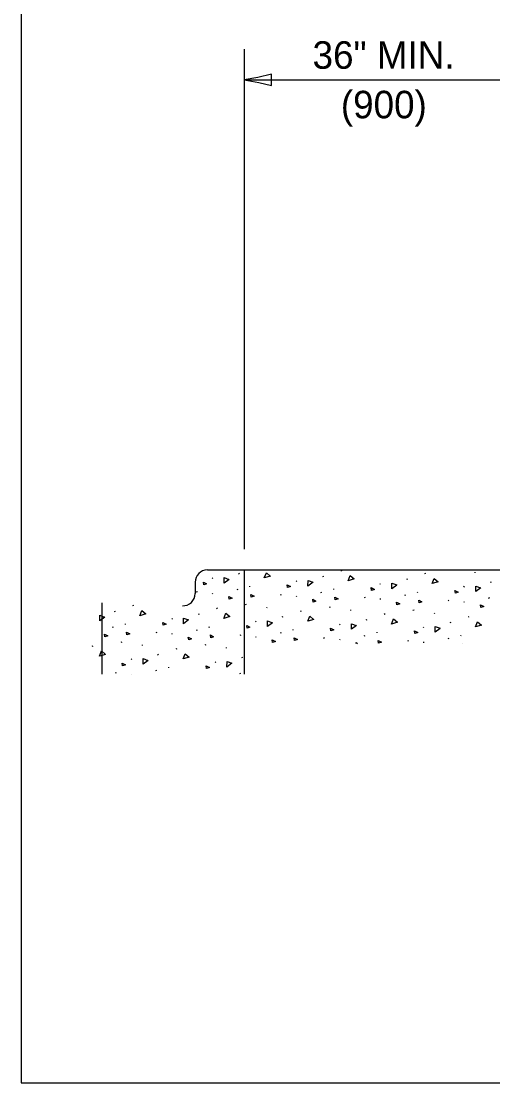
# Model space of a CAD drawing. Extents: x 2261914 to 2262544, y -3123460 to -3123060.
# Drawn here: x 2261914.2 to 2261962.2, y -3123459.7 to -3123351.4 of the extents above; entities that cross this region are included whole.
import ezdxf

# ---------------------------------------------------------------- set-up
doc = ezdxf.new("R2010")
doc.units = 0
for name, color, linetype in [('Default', 7, 'Continuous'), ('RD_Pr_Roadway_Dimensions', 7, 'Continuous'), ('RD_Pr_Roadway_Items', 7, 'Continuous')]:
    doc.layers.add(name, color=color, linetype=linetype)

msp = doc.modelspace()

# ---------------------------------------------------------------- linework, layer by layer
at = {"layer": 'Default'}
msp.add_lwpolyline([(2261914.1669857507, -3123459.695346358), (2262544.166985756, -3123459.695346358), (2262544.166985756, -3123059.695346358), (2261914.1669857507, -3123059.695346358)], close=True, dxfattribs=at)
at = {"layer": 'RD_Pr_Roadway_Dimensions'}
for p, q in [((2261936.893962207, -3123354.2489060545), (2261936.893962207, -3123405.256736328)), ((2261936.893962207, -3123357.3766562496), (2261965.6437620115, -3123357.3766562496))]:
    msp.add_line(p, q, dxfattribs=at)
msp.add_lwpolyline([(2261939.6922824215, -3123357.962181933), (2261939.6938906247, -3123357.3766562496), (2261939.6938906247, -3123356.791130566), (2261938.2934021484, -3123357.1342732417), (2261936.893962207, -3123357.3766562496), (2261938.386884863, -3123357.648147656)], close=True, dxfattribs=at)
at = {"layer": 'RD_Pr_Roadway_Items'}
for p, q in [((2261933.143662207, -3123407.3794061523), (2261936.893962207, -3123407.3794061523)), ((2261936.431425195, -3123407.7544361325), (2261936.3264168943, -3123407.795689453)), ((2261936.893962207, -3123407.3794061523), (2261936.893962207, -3123418.0040060543)), ((2261936.893962207, -3123407.3794061523), (2261976.8946620114, -3123407.3794061523)), ((2261944.9821091797, -3123408.043209277), (2261944.8821011716, -3123408.0807122067)), ((2261946.8472583983, -3123407.450661914), (2261946.744750293, -3123407.4919151366)), ((2261951.897662402, -3123407.398157617), (2261951.9026628905, -3123407.3794061523)), ((2261955.39794248, -3123407.7394349608), (2261955.295434277, -3123407.776937988)), ((2261960.4483463867, -3123407.6869307617), (2261960.463347656, -3123407.608174414)), ((2261931.8910620115, -3123408.6282560546), (2261931.8910620115, -3123409.790849121)), ((2261933.641201953, -3123408.264476953), (2261933.7062072265, -3123408.1857206053)), ((2261937.471508398, -3123409.1045441404), (2261937.4865096677, -3123409.0257878904)), ((2261942.191886035, -3123408.55325), (2261942.2568912106, -3123408.47449375)), ((2261950.74757041, -3123408.8382728514), (2261950.810075488, -3123408.763266894)), ((2261953.5377935544, -3123408.3282321286), (2261953.4327852535, -3123408.3694853513)), ((2261959.2982543944, -3123409.127045996), (2261959.3607594725, -3123409.0482896483)), ((2261962.088477539, -3123408.6170051754), (2261961.985969336, -3123408.654508203)), ((2261932.123580664, -3123409.6145849605), (2261932.0185722653, -3123409.655838281)), ((2261933.6837054687, -3123409.8133508787), (2261933.6987066404, -3123409.734594531)), ((2261936.233909375, -3123409.3783160155), (2261936.131401172, -3123409.419569336)), ((2261940.6742646485, -3123409.903358105), (2261940.5717564453, -3123409.9408611325)), ((2261942.2343894527, -3123410.0983736324), (2261942.25189082, -3123410.019617285)), ((2261944.787093652, -3123409.66708916), (2261944.682085156, -3123409.7045921874)), ((2261946.024692578, -3123409.389566992), (2261946.0396938473, -3123409.314560937)), ((2261949.2249486325, -3123410.192131152), (2261949.1224404294, -3123410.2296341793)), ((2261953.3377776365, -3123409.955862304), (2261953.237769629, -3123409.9933653316)), ((2261954.57537666, -3123409.6783400388), (2261954.590377832, -3123409.599583691)), ((2261961.8934620116, -3123410.2408850584), (2261961.788453613, -3123410.282138379)), ((2261922.3678001952, -3123410.7471755855), (2261922.3678001952, -3123418.0040060543)), ((2261925.6080594724, -3123411.009696582), (2261925.508051367, -3123411.0471995114)), ((2261934.1637437497, -3123411.2947194334), (2261934.0612355466, -3123411.335972656)), ((2261937.106479199, -3123410.8934373045), (2261937.0014708005, -3123410.934690527)), ((2261939.2116476563, -3123411.2459654296), (2261939.229149023, -3123411.1672091796)), ((2261945.657163183, -3123411.1822103513), (2261945.5571551756, -3123411.2197133787)), ((2261950.787573633, -3123410.387146777), (2261950.8025748045, -3123410.3083904292)), ((2261957.778132812, -3123410.477153906), (2261957.6781248045, -3123410.518407226)), ((2261959.338257617, -3123410.675919824), (2261959.3582591796, -3123410.597163574)), ((2261923.7454103515, -3123411.602243945), (2261923.6429021484, -3123411.6397469724)), ((2261929.5083713867, -3123412.3973075193), (2261929.57337666, -3123412.3185512694)), ((2261932.298594629, -3123411.8872666988), (2261932.1935862303, -3123411.928520019)), ((2261940.849278613, -3123412.1760398434), (2261940.7492706054, -3123412.2135427734)), ((2261942.7144277343, -3123411.58349248), (2261942.611919629, -3123411.6209955076)), ((2261947.764831836, -3123411.530988281), (2261947.7798330076, -3123411.4522319334)), ((2261951.265111816, -3123411.868515234), (2261951.162603613, -3123411.9097685544)), ((2261954.212847656, -3123411.470983496), (2261954.10783916, -3123411.5084864255)), ((2261956.31551582, -3123411.819761328), (2261956.33551748, -3123411.741005078)), ((2261959.8182959957, -3123412.1572883786), (2261959.718287988, -3123412.198541601)), ((2261923.5503948242, -3123413.226123828), (2261923.447886621, -3123413.2636268553)), ((2261924.7879937496, -3123412.94860166), (2261924.802995019, -3123412.86984541)), ((2261932.1010788083, -3123413.5111466795), (2261931.998570605, -3123413.552399902)), ((2261933.338677734, -3123413.2373748044), (2261933.3536791014, -3123413.1586184567)), ((2261938.0640557613, -3123412.686080664), (2261938.126560742, -3123412.607324316)), ((2261941.8918620115, -3123413.522397558), (2261941.9068631832, -3123413.4436412104)), ((2261946.614739746, -3123412.9711034177), (2261946.677244824, -3123412.8960974608)), ((2261949.404962988, -3123412.461062695), (2261949.2999545895, -3123412.5023160153)), ((2261955.1654238277, -3123413.2598765623), (2261955.2279288084, -3123413.1811203123)), ((2261957.9556469726, -3123412.7498357417), (2261957.8531387695, -3123412.787338769)), ((2261927.99075, -3123413.7474156246), (2261927.885741601, -3123413.788668847)), ((2261929.5508748046, -3123413.946181445), (2261929.5658759763, -3123413.867425097)), ((2261936.541433984, -3123414.036188672), (2261936.438925781, -3123414.0736916987)), ((2261938.1015587887, -3123414.231204199), (2261938.1190602537, -3123414.152447949)), ((2261940.654262988, -3123413.7999197263), (2261940.5542549803, -3123413.8374227537)), ((2261945.0946182613, -3123414.3212114256), (2261944.9896097654, -3123414.362464746)), ((2261946.654743066, -3123414.5199773433), (2261946.6697442383, -3123414.4412210933)), ((2261949.2049469724, -3123414.088692871), (2261949.104938965, -3123414.1261958983)), ((2261950.442545996, -3123413.811170605), (2261950.4575472656, -3123413.732414355)), ((2261957.7606314453, -3123414.3737156247), (2261957.6556230467, -3123414.414968945)), ((2261958.993230078, -3123414.0961934566), (2261959.013231543, -3123414.0211874996)), ((2261921.4752288084, -3123415.142527148), (2261921.3752208007, -3123415.1800300777)), ((2261924.4204643555, -3123414.7412450192), (2261924.3179561524, -3123414.7787480466)), ((2261926.5281330077, -3123415.090022949), (2261926.5431341794, -3123415.011266699)), ((2261930.0309131835, -3123415.4275499997), (2261929.9284049803, -3123415.46880332)), ((2261932.9736486324, -3123415.026267871), (2261932.873640625, -3123415.067521191)), ((2261935.081317285, -3123415.3750458006), (2261935.096318457, -3123415.300039746)), ((2261953.645302246, -3123414.60998457), (2261953.5452942383, -3123414.6474875975)), ((2261955.2054270506, -3123414.805000195), (2261955.225428613, -3123414.7262438475)), ((2261925.37554082, -3123416.5301381834), (2261925.4405459957, -3123416.4513818356)), ((2261928.165763965, -3123416.020097363), (2261928.065755957, -3123416.05760039)), ((2261933.931225195, -3123416.81891123), (2261933.993730176, -3123416.7401548824)), ((2261936.716447949, -3123416.3088705074), (2261936.6164399413, -3123416.3463734374)), ((2261927.970748437, -3123417.643977246), (2261927.865740039, -3123417.685230566)), ((2261929.205847168, -3123417.3664550777), (2261929.2233486325, -3123417.291449023)), ((2261923.8579194336, -3123417.8802461913), (2261923.752911035, -3123417.921499511)), ((2261925.43304541, -3123418.0040060543), (2261925.435545605, -3123418.000255664)), ((2261936.5214324216, -3123417.9327503904), (2261936.421424414, -3123417.97025332))]:
    msp.add_line(p, q, dxfattribs=at)
for points in [[(2261939.566676074, -3123408.009456543), (2261938.9516267576, -3123408.200721875), (2261939.1591434567, -3123407.664429004), (2261939.5591753903, -3123408.0019559567)], [(2261948.1173600582, -3123408.2982295896), (2261947.50731123, -3123408.4857446286), (2261947.7098274413, -3123407.9532020506), (2261948.109859375, -3123408.2907291013)], [(2261933.0636558593, -3123408.785768652), (2261932.7711324217, -3123408.8870267575), (2261932.7336293943, -3123408.6132548824), (2261933.0636558593, -3123408.785768652)], [(2261935.3588393554, -3123408.3432333004), (2261934.8487986326, -3123408.7295141597), (2261934.8562992187, -3123408.1594685544), (2261935.3488386716, -3123408.33948291)], [(2261941.6143398434, -3123409.070791406), (2261941.326816797, -3123409.172049609), (2261941.284313476, -3123408.898277734), (2261941.6143398434, -3123409.070791406)], [(2261943.914523828, -3123408.632006347), (2261943.399482617, -3123409.0182873043), (2261943.4119835934, -3123408.448241601), (2261943.902022851, -3123408.6282560546)], [(2261950.1700242185, -3123409.3595645507), (2261949.877500781, -3123409.460822656), (2261949.8399977535, -3123409.1870507807), (2261950.1700242185, -3123409.3595645507)], [(2261952.4652078124, -3123408.9207793945), (2261951.955166992, -3123409.3033100585), (2261951.962667578, -3123408.733264453), (2261952.4527068357, -3123408.913278906)], [(2261956.6730444334, -3123408.587002734), (2261956.0579952146, -3123408.774517773), (2261956.263011621, -3123408.2419750975), (2261956.6605433594, -3123408.575751855)], [(2261961.018391992, -3123409.205802246), (2261960.505851074, -3123409.5920832027), (2261960.5158518553, -3123409.0220375974), (2261961.008391211, -3123409.202051953)], [(2261935.6638637693, -3123410.2633868163), (2261935.373840625, -3123410.3646449214), (2261935.333837402, -3123410.090873047), (2261935.6638637693, -3123410.2633868163)], [(2261937.9140438475, -3123410.057120312), (2261937.6240206053, -3123410.1583785154), (2261937.5840174803, -3123409.8846065425), (2261937.9140438475, -3123410.057120312)], [(2261946.467228027, -3123410.342143164), (2261946.1747045894, -3123410.443401269), (2261946.13720166, -3123410.169629394), (2261946.467228027, -3123410.342143164)], [(2261958.720708203, -3123409.644587402), (2261958.4281847654, -3123409.74584541), (2261958.390681738, -3123409.472073535), (2261958.720708203, -3123409.644587402)], [(2261944.2170480466, -3123410.54840957), (2261943.924524609, -3123410.6496677734), (2261943.8870216794, -3123410.3758958983), (2261944.2170480466, -3123410.54840957)], [(2261952.767732031, -3123410.8371828124), (2261952.4752086913, -3123410.93844082), (2261952.437705664, -3123410.664668945), (2261952.767732031, -3123410.8371828124)], [(2261955.0179120116, -3123410.630916308), (2261954.7253886717, -3123410.732174316), (2261954.6878856444, -3123410.4584024413), (2261955.0179120116, -3123410.630916308)], [(2261961.3184160152, -3123411.122205566), (2261961.0308929686, -3123411.227213965), (2261960.988389648, -3123410.953441992), (2261961.3184160152, -3123411.122205566)], [(2261922.6753248046, -3123412.191041113), (2261922.165283984, -3123412.577321972), (2261922.17278457, -3123412.003526074), (2261922.6653240235, -3123412.1835404295)], [(2261926.88066123, -3123411.8572643553), (2261926.268112207, -3123412.0447793943), (2261926.4756288086, -3123411.5122368163), (2261926.8731605466, -3123411.849763769)], [(2261931.2260087887, -3123412.476063867), (2261930.7159680664, -3123412.8623447265), (2261930.723468652, -3123412.2922991207), (2261931.218508203, -3123412.4723134763)], [(2261935.43384541, -3123412.142287109), (2261934.8187961914, -3123412.329802148), (2261935.0263127927, -3123411.79725957), (2261935.426344824, -3123412.1347866207)], [(2261943.984529394, -3123412.4310602536), (2261943.374480566, -3123412.618575195), (2261943.576996777, -3123412.086032617), (2261943.9770288086, -3123412.4235596675)], [(2261952.540213867, -3123412.7160830074), (2261951.9251645505, -3123412.9073484372), (2261952.1301810546, -3123412.3748057615), (2261952.532713183, -3123412.7085824218)], [(2261928.9308251953, -3123412.9148489255), (2261928.6383017576, -3123413.0198573237), (2261928.600798828, -3123412.746085449), (2261928.9308251953, -3123412.9148489255)], [(2261937.4815091793, -3123413.2036219724), (2261937.19398623, -3123413.3048801757), (2261937.151482812, -3123413.0311083007), (2261937.4815091793, -3123413.2036219724)], [(2261939.7816932616, -3123412.764836914), (2261939.2716523437, -3123413.151117871), (2261939.279153027, -3123412.577321972), (2261939.769192285, -3123412.7610867186)], [(2261946.0371936522, -3123413.4923952147), (2261945.7446702146, -3123413.5936532225), (2261945.7071671872, -3123413.3198813475), (2261946.0371936522, -3123413.4923952147)], [(2261948.332377246, -3123413.0536100585), (2261947.8223363278, -3123413.4361407226), (2261947.8298370116, -3123412.866095117), (2261948.3198762694, -3123413.0461094724)], [(2261956.8855614257, -3123413.3386328123), (2261956.3730205074, -3123413.7249137694), (2261956.383021191, -3123413.1548681636), (2261956.8755606445, -3123413.334882519)], [(2261961.090897851, -3123413.004856152), (2261960.478348828, -3123413.192371191), (2261960.6808650387, -3123412.6598285153), (2261961.0833971677, -3123412.9973555664)], [(2261922.9803492185, -3123414.1074443357), (2261922.687825781, -3123414.2087025386), (2261922.6503228513, -3123413.9349304684), (2261922.9803492185, -3123414.1074443357)], [(2261925.230529199, -3123413.901177832), (2261924.9380057617, -3123414.002435937), (2261924.9005028317, -3123413.7286640625), (2261925.230529199, -3123413.901177832)], [(2261931.531033203, -3123414.3962173825), (2261931.241009961, -3123414.4974755854), (2261931.201006836, -3123414.223703711), (2261931.531033203, -3123414.3962173825)], [(2261933.7812131834, -3123414.1862006835), (2261933.4911899413, -3123414.2912090817), (2261933.451186816, -3123414.013686816), (2261933.7812131834, -3123414.1862006835)], [(2261940.0842173826, -3123414.681240332), (2261939.791693945, -3123414.7824983397), (2261939.7541910154, -3123414.5087264646), (2261940.0842173826, -3123414.681240332)], [(2261942.334397461, -3123414.4749737303), (2261942.041874023, -3123414.576231836), (2261942.0043710936, -3123414.302459961), (2261942.334397461, -3123414.4749737303)], [(2261950.8850814453, -3123414.763746875), (2261950.5975583983, -3123414.86500498), (2261950.555055078, -3123414.5912331054), (2261950.8850814453, -3123414.763746875)], [(2261954.5878776363, -3123413.7774179685), (2261954.295354199, -3123413.878676074), (2261954.257851172, -3123413.604904101), (2261954.5878776363, -3123413.7774179685)], [(2261922.747830664, -3123415.9900949216), (2261922.1352816406, -3123416.1776099605), (2261922.342798242, -3123415.6450673826), (2261922.7403299804, -3123415.978844043)], [(2261948.3173759766, -3123414.880006152), (2261948.304875, -3123414.7974995114), (2261948.467387988, -3123414.880006152)], [(2261959.1107394528, -3123414.880006152), (2261959.1107394528, -3123414.876255859), (2261959.1132395505, -3123414.880006152)], [(2261927.0931782224, -3123416.6088944334), (2261926.5831374023, -3123416.9951752927), (2261926.5956384763, -3123416.4251296874), (2261927.0856776363, -3123416.605144238)], [(2261931.3010148434, -3123416.275117773), (2261930.690966015, -3123416.462632715), (2261930.8934822264, -3123415.930090234), (2261931.29351416, -3123416.267617187)], [(2261935.6488625975, -3123416.897667578), (2261935.138821777, -3123417.283948535), (2261935.146322461, -3123416.710152539), (2261935.636361621, -3123416.890166992)], [(2261924.7979946285, -3123417.047679492), (2261924.5054711914, -3123417.152687988), (2261924.467968164, -3123416.8751657223), (2261924.7979946285, -3123417.047679492)], [(2261933.348678613, -3123417.3364526364), (2261933.061155664, -3123417.437710742), (2261933.018652148, -3123417.163938867), (2261933.348678613, -3123417.3364526364)]]:
    msp.add_lwpolyline(points, dxfattribs=at)
for centre, radius, start, end in [((2261933.142144238, -3123408.6290502925), 1.2500999998749898, 90, 180), ((2261930.641944336, -3123409.7889125), 1.2500999998749895, 267.96383888888886, 360)]:
    msp.add_arc(centre, radius, start, end, dxfattribs=at)

# ---------------------------------------------------------------- texts
at = {"layer": 'RD_Pr_Roadway_Dimensions'}
for s, p in [('36" MIN.', (2261943.8687791014, -3123356.252206152)), ('(900)', (2261946.7538279295, -3123361.306606152))]:
    msp.add_text(s, height=2.8080000000000003, dxfattribs=at).set_placement(p)

doc.saveas('drawing.dxf')
